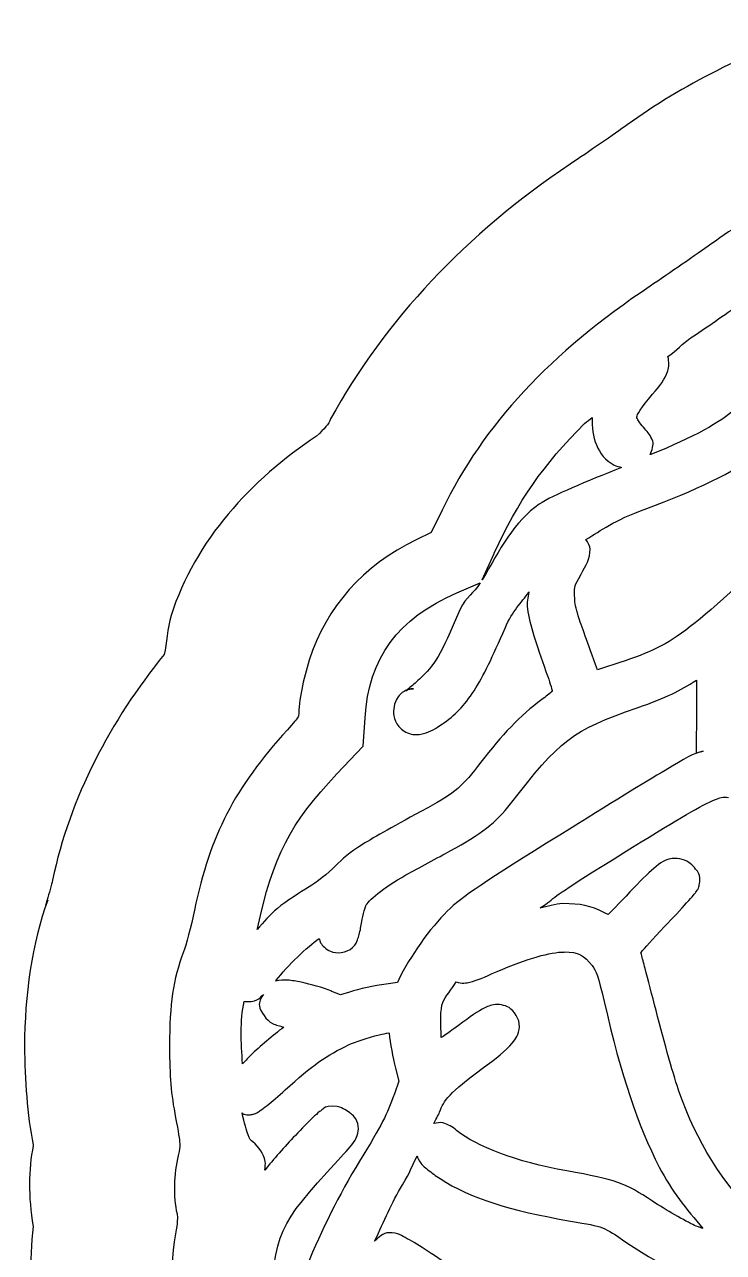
# Model space of a CAD drawing. Extents: x 3 to 173, y 187 to 306.
# Drawn here: x 2.94 to 7.46, y 261.36 to 269.29 of the extents above; entities that cross this region are included whole.
import ezdxf

# ---------------------------------------------------------------- set-up
doc = ezdxf.new("R2010")
doc.units = 0
doc.layers.add('Layer_1', color=7, linetype='CONTINUOUS')

msp = doc.modelspace()

# ---------------------------------------------------------------- linework, layer by layer
at = {"layer": 'Layer_1', "color": 7}
for points in [[(6.610426, 266.75381)], [(7.283972, 265.055515)], [(6.429626, 263.300378)], [(4.486043, 263.026476)], [(5.296887, 262.777841)]]:
    msp.add_lwpolyline(points, close=True, dxfattribs=at)
for points in [[(5.640273, 266.155126), (5.570268, 266.011258), (5.472703, 265.963853)], [(5.899909, 265.703734), (5.97763, 265.875712), (5.97763, 265.876277)], [(5.735105, 265.620005), (5.885586, 265.684498), (5.885578, 265.684433)], [(6.709644, 265.144254), (6.645153, 265.122749), (6.632473, 265.157476)], [(7.284011, 265.055495), (7.283447, 264.870287), (7.282882, 264.588065), (7.32698, 264.597999)], [(4.961198, 264.450326), (5.131522, 264.630023), (5.142549, 264.813027)], [(6.420798, 263.612933), (6.420262, 263.612933)], [(6.828699, 263.661995), (6.714047, 263.54183), (6.688689, 263.554502)], [(5.360244, 263.121844), (5.351424, 263.103105), (5.279768, 263.092634)], [(5.041643, 263.041924), (4.983765, 263.024286), (4.928091, 263.046327), (4.927526, 263.046892)], [(5.340437, 262.549608), (5.361934, 262.466925), (5.332168, 262.384793)], [(4.356529, 262.253647), (4.356529, 262.253082), (4.357065, 262.253082)]]:
    msp.add_lwpolyline(points, dxfattribs=at)
for points in [[(8.116378, 269.291781), (7.587558, 269.098134), (7.203372, 268.907061), (6.835298, 268.64313)], [(6.835298, 268.64313), (6.759496, 268.588774), (6.57873, 268.463896), (6.468629, 268.390168)], [(6.468629, 268.390168), (5.79195, 267.937044), (5.275162, 267.385401), (4.919232, 266.744065)], [(8.432729, 268.401327), (7.936684, 268.219681), (7.689726, 268.096852), (7.377153, 267.872711)], [(7.377153, 267.872711), (7.284824, 267.80651), (7.107177, 267.683904), (6.98579, 267.602616)], [(6.98579, 267.602616), (6.338906, 267.169447), (5.907924, 266.708866), (5.640273, 266.155126)], [(7.257005, 267.274044), (7.367456, 267.348461), (7.492286, 267.435258), (7.581118, 267.498388)], [(7.099356, 267.147264), (7.157982, 267.189403), (7.187017, 267.226893), (7.257005, 267.274044)], [(7.098255, 267.054108), (7.106635, 267.078746), (7.108246, 267.112122), (7.099356, 267.147264)], [(6.999588, 266.903077), (7.046143, 266.956434), (7.079222, 266.99813), (7.098255, 267.054108)], [(6.898163, 266.758659), (6.899292, 266.766787), (6.923986, 266.816427), (6.999588, 266.903077)], [(7.525447, 266.801658), (7.449219, 266.728557), (7.262427, 266.62241), (6.992422, 266.516681)], [(4.919232, 266.744065), (4.910511, 266.708352), (4.880215, 266.683734), (4.82911, 266.633008)], [(5.97763, 265.876277), (6.130216, 266.213416), (6.293039, 266.446786), (6.561367, 266.714674)], [(6.561367, 266.714674), (6.575873, 266.729152), (6.596129, 266.739905), (6.610426, 266.75381)], [(6.610426, 266.75379), (6.606757, 266.628111), (6.638998, 266.507354), (6.752641, 266.44566)], [(6.902574, 266.743785), (6.896534, 266.756006), (6.897598, 266.754595), (6.898163, 266.758659)], [(6.949976, 266.679295), (6.924068, 266.709109), (6.908613, 266.731574), (6.902574, 266.743785)], [(4.82911, 266.633008), (4.40666, 266.352287), (4.044168, 265.958378), (3.889595, 265.47391)], [(7.001239, 266.601023), (6.987328, 266.63971), (6.969938, 266.656344), (6.949976, 266.679295)], [(6.985254, 266.513379), (6.995414, 266.543687), (7.010552, 266.575169), (7.001239, 266.601023)], [(6.752641, 266.44566), (6.766046, 266.438407), (6.785195, 266.43677), (6.799492, 266.430787)], [(6.963754, 266.166201), (7.263, 266.276646), (7.538957, 266.406262), (7.678129, 266.515671)], [(6.992422, 266.516681), (6.987791, 266.514988), (6.989882, 266.51527), (6.985254, 266.513379)], [(6.799492, 266.430787), (6.570384, 266.337574), (6.358478, 266.253619), (6.268121, 266.193212)], [(6.268121, 266.193212), (6.110991, 266.088169), (6.008957, 265.894257), (5.899909, 265.703734)], [(6.570187, 265.965558), (6.673353, 266.027031), (6.738916, 266.083213), (6.963754, 266.166201)], [(7.894757, 265.991471), (7.526398, 265.643136), (7.333812, 265.464052), (7.186447, 265.359229)], [(5.472703, 265.963853), (5.131263, 265.798468), (4.892076, 265.529894), (4.782029, 265.184987)], [(6.538767, 265.741214), (6.571093, 265.799741), (6.595812, 265.837818), (6.597748, 265.903822)], [(6.597748, 265.903822), (6.598313, 265.922025), (6.580318, 265.943254), (6.570187, 265.965558)], [(6.496877, 265.601206), (6.495748, 265.671428), (6.492672, 265.657783), (6.538767, 265.741214)], [(5.885578, 265.684433), (5.848104, 265.616855), (5.792851, 265.596174), (5.757697, 265.51466)], [(5.142549, 264.813027), (5.165945, 265.19782), (5.355347, 265.458032), (5.735105, 265.620005)], [(6.047085, 265.392909), (6.096361, 265.507119), (6.15197, 265.55316), (6.20032, 265.626073)], [(6.20032, 265.626073), (6.199191, 265.589271), (6.184953, 265.558771), (6.191501, 265.518035)], [(6.51672, 265.483796), (6.498883, 265.543951), (6.497413, 265.562031), (6.496877, 265.601206)], [(5.757697, 265.51466), (5.626055, 265.209428), (5.594051, 265.154646), (5.494214, 265.063214)], [(6.191501, 265.518035), (6.20835, 265.4133), (6.247271, 265.291126), (6.311668, 265.113441)], [(3.889595, 265.47391), (3.8638, 265.39307), (3.8638, 265.29158), (3.845563, 265.223003)], [(6.632473, 265.157476), (6.569521, 265.326739), (6.534562, 265.423643), (6.51672, 265.483796)], [(5.846992, 264.987765), (5.908136, 265.083325), (5.967219, 265.207811), (6.047085, 265.392909)], [(7.186447, 265.359229), (7.039076, 265.254403), (6.933957, 265.217694), (6.709644, 265.144254)], [(3.845563, 265.223003), (3.498045, 264.796556), (3.234594, 264.296295), (3.123336, 263.764873)], [(4.782029, 265.184987), (4.743187, 265.063251), (4.713681, 264.925086), (4.713681, 264.825044)], [(6.311668, 265.113441), (6.328461, 265.06714), (6.342958, 265.022504), (6.351905, 264.989969)], [(5.494214, 265.063214), (5.468419, 265.039592), (5.443587, 265.018186), (5.425863, 265.003682)], [(6.900878, 264.877472), (7.097358, 264.945708), (7.173417, 264.988253), (7.283972, 265.055515)], [(5.356411, 264.949115), (5.339929, 264.92617), (5.334003, 264.906392), (5.330503, 264.886828)], [(5.456182, 265.001481), (5.409844, 265.001481), (5.372898, 264.972068), (5.356411, 264.949115)], [(5.425863, 265.003682), (5.417171, 264.99657), (5.409816, 264.991123), (5.40657, 264.988809)], [(5.40657, 264.988809), (5.407981, 264.989656), (5.410383, 264.990785), (5.415943, 264.993212)], [(5.415943, 264.993212), (5.418765, 264.994341), (5.4222, 264.996034), (5.42807, 264.997614)], [(5.42807, 264.997614), (5.43394, 264.999308), (5.45638, 265.001481), (5.456182, 265.001481)], [(5.642491, 264.773894), (5.719301, 264.82584), (5.785849, 264.892204), (5.846992, 264.987765)], [(6.353005, 264.986103), (6.334604, 264.970157), (6.310779, 264.950404), (6.284654, 264.930982)], [(6.351905, 264.989969), (6.352469, 264.988276), (6.352441, 264.987711), (6.353005, 264.986103)], [(5.330503, 264.886828), (5.323476, 264.847698), (5.320936, 264.80543), (5.361372, 264.756741)], [(6.284654, 264.930982), (6.145849, 264.827773), (6.024789, 264.702263), (5.891087, 264.525838)], [(6.083424, 264.257357), (6.400351, 264.669921), (6.481171, 264.731713), (6.900878, 264.877472)], [(4.70982, 264.818976), (4.702059, 264.806446), (4.680404, 264.779203), (4.641472, 264.736294)], [(4.713681, 264.825044), (4.713681, 264.821968), (4.717581, 264.831507), (4.70982, 264.818976)], [(4.641472, 264.736294), (4.297194, 264.356885), (4.142819, 264.057961), (4.040646, 263.569923)], [(5.361372, 264.756741), (5.379519, 264.734868), (5.40985, 264.715051), (5.440197, 264.708232)], [(5.440197, 264.708232), (5.470536, 264.701402), (5.497621, 264.704846), (5.520122, 264.711054)], [(5.520122, 264.711054), (5.565123, 264.723246), (5.599557, 264.744845), (5.642491, 264.773894)], [(7.32698, 264.597999), (7.263587, 264.583973), (7.214483, 264.552897), (7.081139, 264.473976)], [(5.891087, 264.525838), (5.773995, 264.371332), (5.722806, 264.327427), (5.547679, 264.232039)], [(7.081139, 264.473976), (6.947554, 264.394912), (6.738812, 264.26599), (6.401488, 264.056155)], [(4.446913, 263.452075), (4.548889, 263.919907), (4.65733, 264.129355), (4.961198, 264.450326)], [(7.443317, 264.297545), (7.463863, 264.302456), (7.469197, 264.302004), (7.491826, 264.298674)], [(5.547679, 264.232039), (5.330029, 264.113488), (5.2086, 264.04672), (5.125999, 263.995017)], [(5.693164, 263.953638), (5.891521, 264.061644), (5.991899, 264.138211), (6.083424, 264.257357)], [(6.615393, 263.817988), (6.998941, 264.057383), (7.207936, 264.185732), (7.327011, 264.247936)], [(7.327011, 264.247936), (7.386548, 264.279037), (7.422777, 264.29264), (7.443317, 264.297545)], [(5.125999, 263.995017), (5.043401, 263.943314), (4.996724, 263.90242), (4.94906, 263.853906)], [(6.401488, 264.056155), (5.923895, 263.759051), (5.76554, 263.655608), (5.673886, 263.565021)], [(5.407084, 263.798193), (5.487159, 263.841655), (5.615937, 263.911589), (5.693164, 263.953638)], [(7.244314, 263.871457), (7.21897, 263.892483), (7.169057, 263.91076), (7.127457, 263.903978)], [(4.94906, 263.853906), (4.908214, 263.812335), (4.820928, 263.744172), (4.782041, 263.721614)], [(6.992411, 263.826257), (6.949872, 263.788445), (6.898945, 263.736138), (6.828699, 263.661995)], [(7.127457, 263.903978), (7.066342, 263.893959), (7.034945, 263.864072), (6.992411, 263.826257)], [(7.277938, 263.83618), (7.267863, 263.849613), (7.257336, 263.860648), (7.244314, 263.871457)], [(7.30605, 263.758458), (7.30605, 263.819102), (7.287985, 263.822754), (7.277938, 263.83618)], [(3.123336, 263.764873), (3.110834, 263.705054), (3.053675, 263.530493), (3.093294, 263.63572)], [(5.147462, 263.599756), (5.160868, 263.625664), (5.255356, 263.715851), (5.407084, 263.798193)], [(6.273639, 263.584824), (6.379788, 263.655718), (6.343644, 263.648369), (6.615393, 263.817988)], [(7.301642, 263.727589), (7.301684, 263.727736), (7.30605, 263.75836), (7.30605, 263.758458)], [(4.782041, 263.721614), (4.720703, 263.686029), (4.63456, 263.627962), (4.576439, 263.582157)], [(7.220613, 263.617864), (7.23907, 263.638297), (7.253754, 263.654934), (7.26526, 263.668576)], [(7.26526, 263.668576), (7.271018, 263.675406), (7.275813, 263.681361), (7.280695, 263.68788)], [(7.280695, 263.68788), (7.283235, 263.691126), (7.285902, 263.694117), (7.289515, 263.700016)], [(7.289515, 263.700016), (7.291208, 263.702951), (7.293054, 263.706479), (7.29613, 263.713252)], [(7.29613, 263.713252), (7.297541, 263.716639), (7.301614, 263.727448), (7.301642, 263.727589)], [(3.093294, 263.63572), (2.990393, 263.362506), (2.942674, 263.014326), (2.942674, 262.694619)], [(5.121554, 263.497231), (5.12717, 263.536894), (5.150372, 263.605373), (5.147462, 263.599756)], [(6.420262, 263.612933), (6.370929, 263.612651), (6.318941, 263.592783), (6.273639, 263.584824)], [(6.688689, 263.554502), (6.59923, 263.599014), (6.533873, 263.6138), (6.420798, 263.612933)], [(7.078398, 263.465179), (7.133418, 263.523051), (7.183704, 263.57699), (7.220613, 263.617864)], [(4.040646, 263.569923), (4.019931, 263.470987), (3.983561, 263.33817), (3.96954, 263.300931)], [(4.576439, 263.582157), (4.527555, 263.543631), (4.489074, 263.493026), (4.445248, 263.446007)], [(5.673886, 263.565021), (5.562896, 263.455312), (5.432038, 263.26981), (5.360244, 263.121844)], [(4.445248, 263.446007), (4.445813, 263.447983), (4.446349, 263.449959), (4.446913, 263.452075)], [(5.105019, 263.414548), (5.11193, 263.439581), (5.117377, 263.46773), (5.121554, 263.497231)], [(6.926814, 263.29816), (6.94863, 263.326156), (6.997068, 263.379623), (7.078398, 263.465179)], [(4.569237, 263.117439), (4.639476, 263.211848), (4.770662, 263.334123), (4.845394, 263.386981)], [(4.845394, 263.386981), (4.850248, 263.379135), (4.849179, 263.367366), (4.854767, 263.359972)], [(4.854767, 263.359972), (4.869724, 263.340245), (4.88609, 263.320235), (4.919808, 263.304851)], [(5.060919, 263.328558), (5.087535, 263.354607), (5.087899, 263.365845), (5.092892, 263.378167)], [(5.092892, 263.378167), (5.097887, 263.3905), (5.101545, 263.402043), (5.105019, 263.414548)], [(3.96954, 263.300931), (3.902236, 263.122231), (3.879692, 262.966585), (3.879692, 262.69349)], [(4.919808, 263.304851), (4.95353, 263.28947), (5.024241, 263.292575), (5.060919, 263.328558)], [(5.995269, 263.174151), (6.196321, 263.260966), (6.338928, 263.299734), (6.429626, 263.300378)], [(6.429626, 263.300426), (6.520324, 263.30099), (6.558844, 263.279654), (6.609876, 263.212785)], [(6.925149, 263.295902), (6.926278, 263.297595), (6.925329, 263.296131), (6.926814, 263.29816)], [(6.928456, 263.284331), (6.927045, 263.289947), (6.926199, 263.29164), (6.925149, 263.295902)], [(6.95216, 263.193932), (6.942508, 263.230599), (6.934694, 263.261299), (6.928456, 263.284331)], [(6.609876, 263.212785), (6.636461, 263.177947), (6.64876, 263.146366), (6.687044, 262.981272)], [(7.022716, 262.921633), (6.996554, 263.023924), (6.971439, 263.120602), (6.95216, 263.193932)], [(4.640893, 263.118539), (4.618202, 263.120515), (4.595644, 263.120233), (4.563725, 263.111935)], [(4.563725, 263.111935), (4.565418, 263.114193), (4.567431, 263.114983), (4.569237, 263.117439)], [(4.730741, 263.104767), (4.698757, 263.111456), (4.668613, 263.116028), (4.640893, 263.118539)], [(5.819984, 263.10525), (5.86565, 263.116708), (5.908511, 263.136681), (5.995269, 263.174151)], [(4.927526, 263.046892), (4.865542, 263.071501), (4.79471, 263.091412), (4.730741, 263.104767)], [(5.279768, 263.092634), (5.202651, 263.081853), (5.105281, 263.061725), (5.041643, 263.041924)], [(5.644695, 262.974665), (5.661234, 263.013081), (5.701332, 263.059002), (5.731236, 263.107507)], [(5.731236, 263.107507), (5.766864, 263.09509), (5.797567, 263.099746), (5.819984, 263.10525)], [(4.350994, 262.57724), (4.342274, 262.713889), (4.333894, 262.857535), (4.361468, 262.979627)], [(4.361468, 262.979627), (4.392659, 262.979539), (4.425284, 262.980473), (4.44415, 262.991198)], [(4.44415, 262.991198), (4.460189, 263.000398), (4.473552, 263.013098), (4.486043, 263.026476)], [(4.486043, 263.026473), (4.468952, 263.002173), (4.456661, 262.976996), (4.460135, 262.95261)], [(5.635326, 262.747014), (5.632024, 262.832295), (5.627564, 262.934863), (5.644695, 262.974665)], [(5.973222, 262.959231), (5.943428, 262.95384), (5.922092, 262.943257), (5.899359, 262.930568)], [(6.07299, 262.941055), (6.04601, 262.957735), (6.003013, 262.964649), (5.973222, 262.959231)], [(6.687044, 262.981272), (6.79991, 262.494557), (6.90228, 262.185959), (7.043682, 261.910812)], [(4.460135, 262.95261), (4.465074, 262.9178), (4.506815, 262.857272), (4.543919, 262.838507)], [(5.899359, 262.930568), (5.85389, 262.905196), (5.801004, 262.866718), (5.715251, 262.803235)], [(6.140238, 262.81703), (6.14306, 262.867754), (6.104788, 262.921413), (6.07299, 262.941055)], [(7.170439, 262.401286), (7.143826, 262.476557), (7.074388, 262.719587), (7.022716, 262.921633)], [(4.617231, 262.815365), (4.548409, 262.761582), (4.462531, 262.689965), (4.402807, 262.632364)], [(4.543919, 262.838507), (4.565565, 262.827557), (4.59296, 262.822167), (4.617231, 262.815365)], [(5.715251, 262.803235), (5.680947, 262.777835), (5.667155, 262.769306), (5.635326, 262.747014)], [(6.093937, 262.7123), (6.11516, 262.737898), (6.137551, 262.766306), (6.140238, 262.81703)], [(5.036715, 262.700675), (5.078586, 262.720318), (5.161974, 262.747671), (5.233498, 262.765169)], [(5.233498, 262.765169), (5.257825, 262.771124), (5.277042, 262.774228), (5.296887, 262.777841)], [(5.296879, 262.777875), (5.297026, 262.776463), (5.29715, 262.776463), (5.297443, 262.775052)], [(5.297443, 262.775052), (5.304245, 262.711899), (5.322166, 262.6193), (5.340437, 262.549608)], [(2.942674, 262.694619), (2.942674, 262.469349), (2.960708, 262.251414), (2.997818, 262.054607)], [(3.879692, 262.69349), (3.879692, 262.49079), (3.888271, 262.390211), (3.918827, 262.228264)], [(4.62661, 262.409083), (4.801731, 262.568023), (4.897066, 262.635163), (5.036715, 262.700675)], [(5.899359, 262.546935), (5.991727, 262.614321), (6.05151, 262.661105), (6.093937, 262.7123)], [(4.402807, 262.632364), (4.378621, 262.609024), (4.367795, 262.594817), (4.350994, 262.57724)], [(5.6921, 262.376058), (5.731538, 262.418143), (5.796827, 262.472163), (5.899359, 262.546935)], [(4.509753, 262.308762), (4.542654, 262.334924), (4.583438, 262.369903), (4.62661, 262.409083)], [(7.70071, 261.556273), (7.441548, 261.823165), (7.289359, 262.065088), (7.170439, 262.401286)], [(5.332168, 262.384793), (5.280637, 262.241331), (5.256276, 262.194005), (5.107824, 261.949885)], [(5.624302, 262.265263), (5.637933, 262.306871), (5.652662, 262.333976), (5.6921, 262.376058)], [(4.386845, 262.11914), (4.376375, 262.144511), (4.362997, 262.195769), (4.34826, 262.261351)], [(4.34826, 262.261351), (4.354243, 262.258811), (4.349106, 262.255961), (4.356529, 262.253647)], [(4.357065, 262.253082), (4.357198, 262.253043), (4.382253, 262.24868), (4.382423, 262.24868)], [(4.382423, 262.24868), (4.382586, 262.248671), (4.395151, 262.248702), (4.400061, 262.249244)], [(4.400061, 262.249244), (4.409883, 262.250373), (4.416337, 262.252066), (4.421558, 262.253647)], [(4.421558, 262.253647), (4.431972, 262.256836), (4.437594, 262.259404), (4.442505, 262.261916)], [(4.442505, 262.261916), (4.452326, 262.266911), (4.458275, 262.271088), (4.465105, 262.275688)], [(4.465105, 262.275688), (4.478765, 262.284889), (4.493299, 262.295698), (4.509753, 262.308762)], [(4.848752, 262.26907), (4.83529, 262.258148), (4.821208, 262.245646), (4.805208, 262.230485)], [(4.870802, 262.285044), (4.861687, 262.279258), (4.855469, 262.274517), (4.848752, 262.26907)], [(4.935293, 262.304884), (4.881183, 262.304884), (4.879904, 262.29083), (4.870802, 262.285044)], [(5.00144, 262.287782), (4.987075, 262.294837), (4.981177, 262.304884), (4.935293, 262.304884)], [(5.04223, 262.262974), (5.028909, 262.272711), (5.015814, 262.280726), (5.00144, 262.287782)], [(5.095147, 262.192419), (5.0816, 262.238649), (5.053062, 262.255058), (5.04223, 262.262974)], [(5.58682, 262.192503), (5.594384, 262.211864), (5.618166, 262.246538), (5.624302, 262.265263)], [(3.918827, 262.228264), (3.93593, 262.13751), (3.943762, 262.088953), (3.945286, 262.061798)], [(4.805208, 262.230485), (4.773213, 262.200177), (4.734103, 262.159859), (4.692207, 262.115832)], [(5.078058, 262.084932), (5.090702, 262.105985), (5.108679, 262.146188), (5.095147, 262.192419)], [(5.645799, 262.196906), (5.629712, 262.201873), (5.606751, 262.192814), (5.58682, 262.192503)], [(5.734544, 262.147847), (5.706858, 262.170086), (5.678887, 262.186684), (5.645799, 262.196906)], [(4.417714, 262.073389), (4.403575, 262.08527), (4.398749, 262.090322), (4.386845, 262.11914)], [(4.692207, 262.115832), (4.621075, 262.04108), (4.551115, 261.960632), (4.494874, 261.892038)], [(4.966163, 261.95264), (5.02351, 262.014923), (5.052785, 262.042818), (5.078058, 262.084932)], [(6.445614, 261.886572), (6.113133, 261.94559), (5.865196, 262.042906), (5.734544, 262.147847)], [(2.998664, 262.05091), (2.967739, 261.889775), (2.965069, 261.724601), (2.998664, 261.527709)], [(2.997818, 262.054607), (2.999229, 262.047636), (2.997586, 262.057147), (2.998664, 262.05091)], [(3.945286, 262.061798), (3.946697, 262.034648), (3.945226, 262.025829), (3.935916, 261.986834)], [(4.49764, 261.946609), (4.486379, 261.998165), (4.458453, 262.039127), (4.417714, 262.073389)], [(3.935916, 261.986834), (3.906836, 261.86512), (3.901273, 261.721805), (3.927647, 261.608148)], [(4.494874, 261.892038), (4.496567, 261.910693), (4.500987, 261.930957), (4.49764, 261.946609)], [(4.521883, 260.95935), (4.565816, 261.501457), (4.573933, 261.526673), (4.966163, 261.95264)], [(5.107824, 261.949885), (4.972992, 261.728166), (4.860468, 261.503734), (4.768827, 261.275747)], [(5.383973, 261.795518), (5.437587, 261.884147), (5.445311, 261.919414), (5.479883, 261.983484)], [(5.479883, 261.983484), (5.482705, 261.977529), (5.482141, 261.97005), (5.485395, 261.96418)], [(5.485395, 261.96418), (5.510428, 261.917492), (5.525643, 261.913498), (5.548785, 261.894175)], [(5.548785, 261.894175), (5.571927, 261.874842), (5.598913, 261.854836), (5.62761, 261.836297)], [(6.999585, 261.69089), (6.822045, 261.808148), (6.765033, 261.82987), (6.445614, 261.886572)], [(7.043682, 261.910812), (7.12468, 261.753208), (7.217497, 261.642139), (7.325904, 261.51394)], [(5.203723, 261.431717), (5.268163, 261.564105), (5.314938, 261.68141), (5.383973, 261.795518)], [(5.62761, 261.836297), (5.824855, 261.708879), (6.073492, 261.630983), (6.469315, 261.562343)], [(7.271334, 261.534344), (7.213188, 261.561692), (7.082612, 261.636049), (6.999585, 261.69089)], [(3.927647, 261.608148), (3.931513, 261.591441), (3.932346, 261.550995), (3.918827, 261.480265)], [(2.998664, 261.527709), (2.946707, 261.082532), (3.032819, 260.593582), (3.221301, 260.203669)], [(6.469315, 261.562343), (6.695155, 261.523179), (6.673923, 261.531559), (6.83422, 261.422336)], [(7.325904, 261.51394), (7.308745, 261.52091), (7.284607, 261.528079), (7.271334, 261.534344)], [(3.918827, 261.480265), (3.864618, 261.197083), (3.910812, 260.930832), (4.063797, 260.614308)], [(5.296879, 261.486838), (5.258274, 261.486838), (5.231768, 261.456863), (5.203723, 261.431717)], [(5.41539, 261.448252), (5.377659, 261.468262), (5.359696, 261.486838), (5.296879, 261.486838)], [(5.550439, 261.366673), (5.497816, 261.401285), (5.453123, 261.428246), (5.41539, 261.448252)], [(6.83422, 261.422336), (7.087833, 261.249534), (7.307382, 261.15983), (7.591038, 261.114206)], [(5.957787, 261.073427), (5.793195, 261.198249), (5.655682, 261.297452), (5.550439, 261.366673)]]:
    msp.add_open_spline(points, degree=3, dxfattribs=at)

doc.saveas('drawing.dxf')
